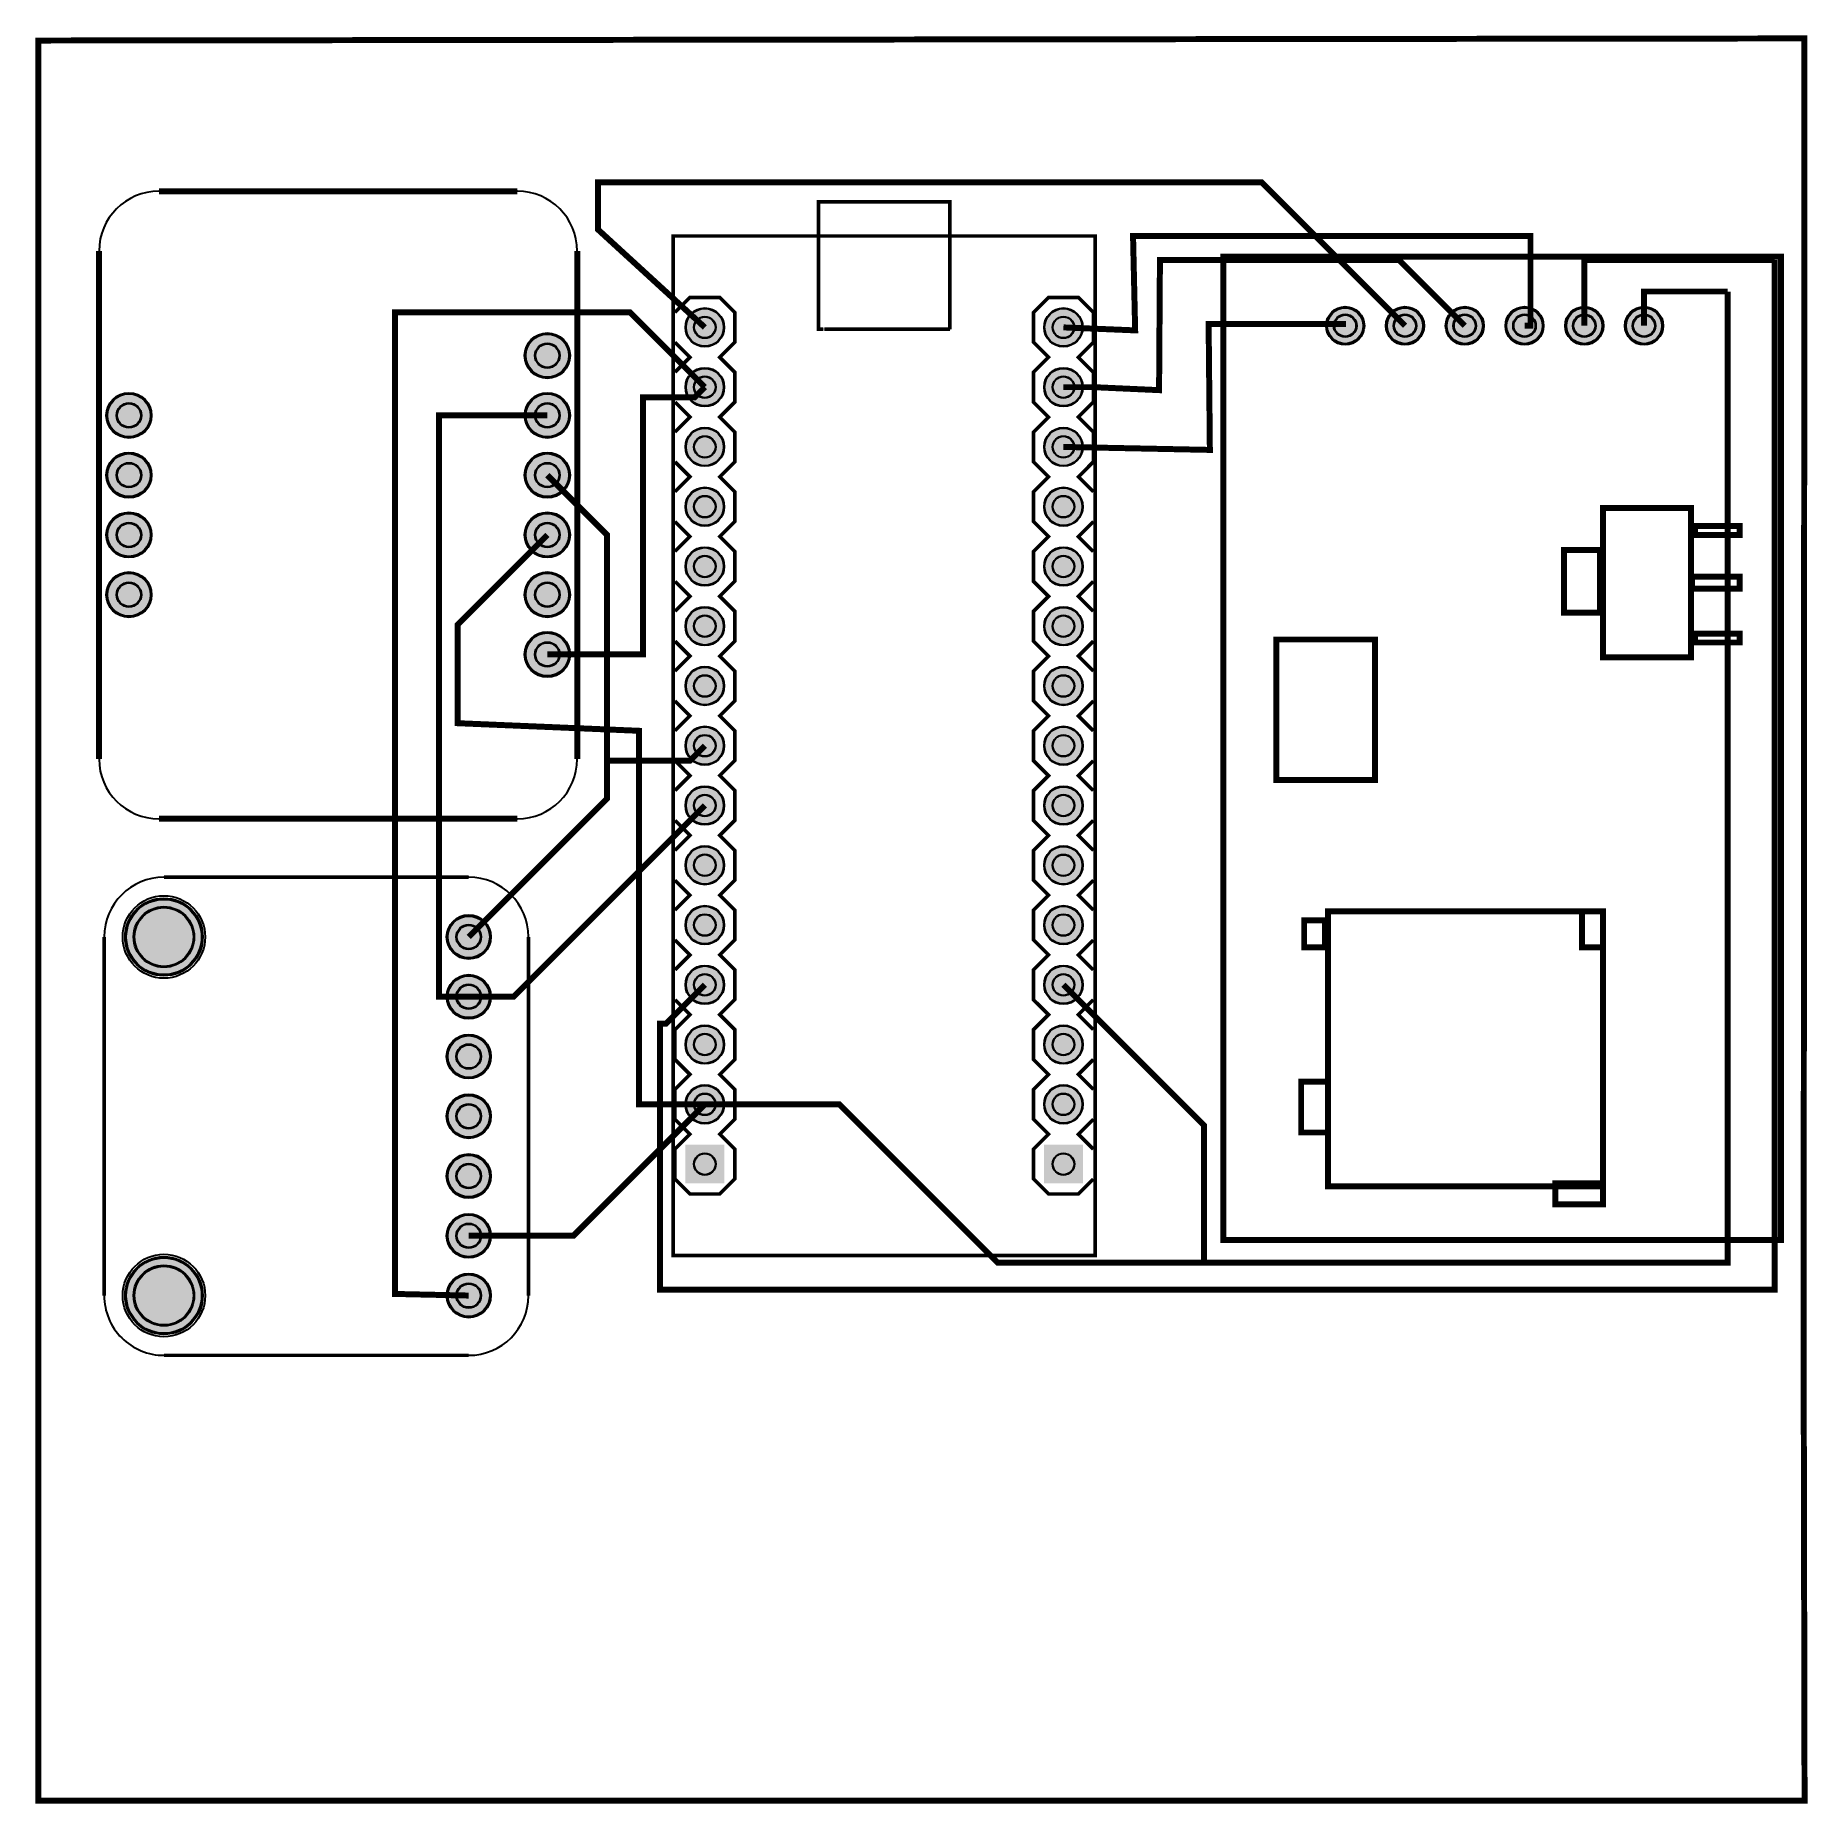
# Model space of a CAD drawing. Header units: millimetres. Extents: x 11.8 to 87.1, y -5.2 to 69.9.
import ezdxf

# ---------------------------------------------------------------- set-up
doc = ezdxf.new("R2010")
doc.units = ezdxf.units.MM
for name, color, linetype, true_color in [('BoardOutLine', 7, 'Continuous', 0xff00ff), ('BottomLayer', 7, 'Continuous', 0x0000ff), ('BottomSolderMaskLayer', 7, 'Continuous', 0xaa00ff), ('Document', 7, 'Continuous', 0xffffff), ('Multi-Layer', 7, 'Continuous', 0xc0c0c0), ('TopLayer', 7, 'Continuous', 0xff0000), ('TopSilkLayer', 7, 'Continuous', 0xffcc00), ('TopSolderMaskLayer', 7, 'Continuous', 0x800080)]:
    doc.layers.add(name, color=color, linetype=linetype, true_color=true_color)

msp = doc.modelspace()

# ---------------------------------------------------------------- hatches: boundary and pattern name
at = {"layer": 'BottomSolderMaskLayer'}
for points in [[(39.434, 57.531, 1), (41.084, 57.531, 1)], [(54.674, 57.531, 1), (56.325, 57.531, 1)], [(66.661, 57.601, 1), (68.287, 57.601, 1)], [(69.201, 57.601, 1), (70.827, 57.601, 1)], [(71.741, 57.601, 1), (73.367, 57.601, 1)], [(74.281, 57.601, 1), (75.907, 57.601, 1)], [(76.821, 57.601, 1), (78.447, 57.601, 1)], [(79.361, 57.601, 1), (80.987, 57.601, 1)], [(32.6, 56.331, 1), (34.53, 56.331, 1)], [(39.434, 54.991, 1), (41.084, 54.991, 1)], [(54.674, 54.991, 1), (56.325, 54.991, 1)], [(14.82, 53.791, 1), (16.75, 53.791, 1)], [(32.6, 53.791, 1), (34.53, 53.791, 1)], [(39.434, 52.451, 1), (41.084, 52.451, 1)], [(54.674, 52.451, 1), (56.325, 52.451, 1)], [(14.82, 51.251, 1), (16.75, 51.251, 1)], [(32.6, 51.251, 1), (34.53, 51.251, 1)], [(39.434, 49.911, 1), (41.084, 49.911, 1)], [(54.674, 49.911, 1), (56.325, 49.911, 1)], [(14.82, 48.711, 1), (16.75, 48.711, 1)], [(32.6, 48.711, 1), (34.53, 48.711, 1)], [(39.434, 47.371, 1), (41.084, 47.371, 1)], [(54.674, 47.371, 1), (56.325, 47.371, 1)], [(14.82, 46.171, 1), (16.75, 46.171, 1)], [(32.6, 46.171, 1), (34.53, 46.171, 1)], [(39.434, 44.831, 1), (41.084, 44.831, 1)], [(54.674, 44.831, 1), (56.325, 44.831, 1)], [(32.6, 43.631, 1), (34.53, 43.631, 1)], [(39.434, 42.291, 1), (41.084, 42.291, 1)], [(54.674, 42.291, 1), (56.325, 42.291, 1)], [(39.434, 39.751, 1), (41.084, 39.751, 1)], [(54.674, 39.751, 1), (56.325, 39.751, 1)], [(39.434, 37.211, 1), (41.084, 37.211, 1)], [(54.674, 37.211, 1), (56.325, 37.211, 1)], [(39.434, 34.671, 1), (41.084, 34.671, 1)], [(54.674, 34.671, 1), (56.325, 34.671, 1)], [(15.621, 31.623, 1), (18.923, 31.623, 1)], [(29.286, 31.623, 1), (31.166, 31.623, 1)], [(39.434, 32.131, 1), (41.084, 32.131, 1)], [(54.674, 32.131, 1), (56.325, 32.131, 1)], [(39.434, 29.591, 1), (41.084, 29.591, 1)], [(54.674, 29.591, 1), (56.325, 29.591, 1)], [(29.286, 29.083, 1), (31.166, 29.083, 1)], [(39.434, 27.051, 1), (41.084, 27.051, 1)], [(54.674, 27.051, 1), (56.325, 27.051, 1)], [(29.286, 26.543, 1), (31.166, 26.543, 1)], [(29.286, 24.003, 1), (31.166, 24.003, 1)], [(39.434, 24.511, 1), (41.084, 24.511, 1)], [(54.674, 24.511, 1), (56.325, 24.511, 1)], [(41.084, 22.796), (41.084, 21.146), (39.434, 21.146), (39.434, 22.796)], [(56.325, 22.796), (56.325, 21.146), (54.674, 21.146), (54.674, 22.796)], [(29.286, 21.463, 1), (31.166, 21.463, 1)], [(29.286, 18.923, 1), (31.166, 18.923, 1)], [(15.621, 16.383, 1), (18.923, 16.383, 1)], [(29.286, 16.383, 1), (31.166, 16.383, 1)]]:
    msp.add_hatch(color=256, dxfattribs=at).paths.add_polyline_path(points)
at = {"layer": 'Document'}
for points in [[(50.729, 61.401), (50.729, 62.851), (50.679, 62.901), (45.079, 62.901), (45.029, 62.851), (45.029, 57.451), (45.079, 57.401), (50.679, 57.401), (50.729, 57.451), (50.729, 61.351), (50.629, 61.351), (50.629, 57.551), (50.579, 57.501), (45.179, 57.501), (45.129, 57.551), (45.129, 62.801), (50.579, 62.801), (50.629, 62.751), (50.629, 61.401), (50.629, 61.401)], [(38.979, 18.151), (38.979, 61.351), (45.029, 61.351), (45.029, 61.451), (38.979, 61.451), (38.879, 61.351), (38.879, 18.101), (38.929, 18.051), (56.829, 18.051), (56.879, 18.101), (56.879, 61.401), (56.829, 61.451), (50.779, 61.451), (50.779, 61.351), (56.779, 61.351), (56.779, 18.151), (39.029, 18.151)]]:
    msp.add_hatch(color=256, dxfattribs=at).paths.add_polyline_path(points)
at = {"layer": 'Multi-Layer'}
for points in [[(39.459, 57.531, 1), (41.059, 57.531, 1)], [(54.699, 57.531, 1), (56.299, 57.531, 1)], [(66.712, 57.601, 1), (68.236, 57.601, 1)], [(69.252, 57.601, 1), (70.776, 57.601, 1)], [(71.792, 57.601, 1), (73.316, 57.601, 1)], [(74.332, 57.601, 1), (75.856, 57.601, 1)], [(76.872, 57.601, 1), (78.396, 57.601, 1)], [(79.412, 57.601, 1), (80.936, 57.601, 1)], [(32.65, 56.331, 1), (34.479, 56.331, 1)], [(39.459, 54.991, 1), (41.059, 54.991, 1)], [(54.699, 54.991, 1), (56.299, 54.991, 1)], [(14.87, 53.791, 1), (16.699, 53.791, 1)], [(32.65, 53.791, 1), (34.479, 53.791, 1)], [(39.459, 52.451, 1), (41.059, 52.451, 1)], [(54.699, 52.451, 1), (56.299, 52.451, 1)], [(14.87, 51.251, 1), (16.699, 51.251, 1)], [(32.65, 51.251, 1), (34.479, 51.251, 1)], [(39.459, 49.911, 1), (41.059, 49.911, 1)], [(54.699, 49.911, 1), (56.299, 49.911, 1)], [(14.87, 48.711, 1), (16.699, 48.711, 1)], [(32.65, 48.711, 1), (34.479, 48.711, 1)], [(39.459, 47.371, 1), (41.059, 47.371, 1)], [(54.699, 47.371, 1), (56.299, 47.371, 1)], [(14.87, 46.171, 1), (16.699, 46.171, 1)], [(32.65, 46.171, 1), (34.479, 46.171, 1)], [(39.459, 44.831, 1), (41.059, 44.831, 1)], [(54.699, 44.831, 1), (56.299, 44.831, 1)], [(32.65, 43.631, 1), (34.479, 43.631, 1)], [(39.459, 42.291, 1), (41.059, 42.291, 1)], [(54.699, 42.291, 1), (56.299, 42.291, 1)], [(39.459, 39.751, 1), (41.059, 39.751, 1)], [(54.699, 39.751, 1), (56.299, 39.751, 1)], [(39.459, 37.211, 1), (41.059, 37.211, 1)], [(54.699, 37.211, 1), (56.299, 37.211, 1)], [(39.459, 34.671, 1), (41.059, 34.671, 1)], [(54.699, 34.671, 1), (56.299, 34.671, 1)], [(15.672, 31.623, 1), (18.872, 31.623, 1)], [(29.337, 31.623, 1), (31.115, 31.623, 1)], [(39.459, 32.131, 1), (41.059, 32.131, 1)], [(54.699, 32.131, 1), (56.299, 32.131, 1)], [(39.459, 29.591, 1), (41.059, 29.591, 1)], [(54.699, 29.591, 1), (56.299, 29.591, 1)], [(29.337, 29.083, 1), (31.115, 29.083, 1)], [(29.337, 26.543, 1), (31.115, 26.543, 1)], [(39.459, 27.051, 1), (41.059, 27.051, 1)], [(54.699, 27.051, 1), (56.299, 27.051, 1)], [(29.337, 24.003, 1), (31.115, 24.003, 1)], [(39.459, 24.511, 1), (41.059, 24.511, 1)], [(54.699, 24.511, 1), (56.299, 24.511, 1)], [(41.059, 22.771), (41.059, 21.171), (39.459, 21.171), (39.459, 22.771)], [(56.299, 22.771), (56.299, 21.171), (54.699, 21.171), (54.699, 22.771)], [(29.337, 21.463, 1), (31.115, 21.463, 1)], [(29.337, 18.923, 1), (31.115, 18.923, 1)], [(15.672, 16.383, 1), (18.872, 16.383, 1)], [(29.337, 16.383, 1), (31.115, 16.383, 1)]]:
    msp.add_hatch(color=256, dxfattribs=at).paths.add_polyline_path(points)
at = {"layer": 'TopSolderMaskLayer'}
for points in [[(39.434, 57.531, 1), (41.084, 57.531, 1)], [(54.674, 57.531, 1), (56.325, 57.531, 1)], [(66.661, 57.601, 1), (68.287, 57.601, 1)], [(69.201, 57.601, 1), (70.827, 57.601, 1)], [(71.741, 57.601, 1), (73.367, 57.601, 1)], [(74.281, 57.601, 1), (75.907, 57.601, 1)], [(76.821, 57.601, 1), (78.447, 57.601, 1)], [(79.361, 57.601, 1), (80.987, 57.601, 1)], [(32.6, 56.331, 1), (34.53, 56.331, 1)], [(39.434, 54.991, 1), (41.084, 54.991, 1)], [(54.674, 54.991, 1), (56.325, 54.991, 1)], [(14.82, 53.791, 1), (16.75, 53.791, 1)], [(32.6, 53.791, 1), (34.53, 53.791, 1)], [(39.434, 52.451, 1), (41.084, 52.451, 1)], [(54.674, 52.451, 1), (56.325, 52.451, 1)], [(14.82, 51.251, 1), (16.75, 51.251, 1)], [(32.6, 51.251, 1), (34.53, 51.251, 1)], [(39.434, 49.911, 1), (41.084, 49.911, 1)], [(54.674, 49.911, 1), (56.325, 49.911, 1)], [(14.82, 48.711, 1), (16.75, 48.711, 1)], [(32.6, 48.711, 1), (34.53, 48.711, 1)], [(39.434, 47.371, 1), (41.084, 47.371, 1)], [(54.674, 47.371, 1), (56.325, 47.371, 1)], [(14.82, 46.171, 1), (16.75, 46.171, 1)], [(32.6, 46.171, 1), (34.53, 46.171, 1)], [(39.434, 44.831, 1), (41.084, 44.831, 1)], [(54.674, 44.831, 1), (56.325, 44.831, 1)], [(32.6, 43.631, 1), (34.53, 43.631, 1)], [(39.434, 42.291, 1), (41.084, 42.291, 1)], [(54.674, 42.291, 1), (56.325, 42.291, 1)], [(39.434, 39.751, 1), (41.084, 39.751, 1)], [(54.674, 39.751, 1), (56.325, 39.751, 1)], [(39.434, 37.211, 1), (41.084, 37.211, 1)], [(54.674, 37.211, 1), (56.325, 37.211, 1)], [(39.434, 34.671, 1), (41.084, 34.671, 1)], [(54.674, 34.671, 1), (56.325, 34.671, 1)], [(15.621, 31.623, 1), (18.923, 31.623, 1)], [(29.286, 31.623, 1), (31.166, 31.623, 1)], [(39.434, 32.131, 1), (41.084, 32.131, 1)], [(54.674, 32.131, 1), (56.325, 32.131, 1)], [(39.434, 29.591, 1), (41.084, 29.591, 1)], [(54.674, 29.591, 1), (56.325, 29.591, 1)], [(29.286, 29.083, 1), (31.166, 29.083, 1)], [(39.434, 27.051, 1), (41.084, 27.051, 1)], [(54.674, 27.051, 1), (56.325, 27.051, 1)], [(29.286, 26.543, 1), (31.166, 26.543, 1)], [(29.286, 24.003, 1), (31.166, 24.003, 1)], [(39.434, 24.511, 1), (41.084, 24.511, 1)], [(54.674, 24.511, 1), (56.325, 24.511, 1)], [(41.084, 22.796), (41.084, 21.146), (39.434, 21.146), (39.434, 22.796)], [(56.325, 22.796), (56.325, 21.146), (54.674, 21.146), (54.674, 22.796)], [(29.286, 21.463, 1), (31.166, 21.463, 1)], [(29.286, 18.923, 1), (31.166, 18.923, 1)], [(15.621, 16.383, 1), (18.923, 16.383, 1)], [(29.286, 16.383, 1), (31.166, 16.383, 1)]]:
    msp.add_hatch(color=256, dxfattribs=at).paths.add_polyline_path(points)

# ---------------------------------------------------------------- linework, layer by layer
at = {"layer": 'BoardOutLine', "const_width": 0.254}
msp.add_lwpolyline([(11.938, -5.08), (11.938, 13.589), (11.938, 22.86), (11.938, 27.559), (11.938, 29.845), (11.938, 31.115), (11.938, 32.258), (11.938, 34.544), (11.938, 36.957), (11.938, 41.656), (11.938, 50.927), (11.938, 69.723), (86.99, 69.812), (86.957, 13.774), (86.995, -5.08), (69.596, -5.08), (63.119, -5.08), (56.769, -5.08), (34.544, -5.08), (11.938, -5.08)], close=True, dxfattribs=at)
at = {"layer": 'BottomLayer', "const_width": 0.254}
for points in [[(70.014, 57.601), (63.918, 63.697), (35.724, 63.697), (35.724, 61.685), (40.259, 57.531)], [(33.565, 43.631), (37.629, 43.631), (37.629, 54.553), (39.821, 54.553), (40.259, 54.991)], [(33.566, 48.71), (29.756, 44.9), (29.756, 40.709), (37.465, 40.386), (37.465, 40.038), (37.465, 24.511), (40.259, 24.511)], [(30.226, 18.923), (34.671, 18.923), (40.259, 24.511)]]:
    msp.add_lwpolyline(points, dxfattribs=at)
at = {"layer": 'BottomSolderMaskLayer'}
for centre, radius in [((40.259, 57.531), 0.825), ((40.259, 57.531), 0.464), ((55.499, 57.531), 0.825), ((55.499, 57.531), 0.464), ((67.474, 57.601), 0.813), ((67.474, 57.601), 0.487), ((70.014, 57.601), 0.813), ((70.014, 57.601), 0.487), ((72.554, 57.601), 0.813), ((72.554, 57.601), 0.487), ((75.094, 57.601), 0.813), ((75.094, 57.601), 0.487), ((77.634, 57.601), 0.813), ((77.634, 57.601), 0.487), ((80.174, 57.601), 0.813), ((80.174, 57.601), 0.487), ((33.565, 56.331), 0.965), ((33.565, 56.331), 0.528), ((40.259, 54.991), 0.825), ((55.499, 54.991), 0.825), ((40.259, 54.992), 0.464), ((55.499, 54.991), 0.464), ((15.785, 53.791), 0.965), ((15.785, 53.791), 0.528), ((33.565, 53.791), 0.965), ((33.565, 53.791), 0.528), ((40.259, 52.451), 0.825), ((40.259, 52.451), 0.464), ((55.499, 52.451), 0.825), ((55.499, 52.451), 0.464), ((15.785, 51.251), 0.965), ((33.565, 51.251), 0.965), ((15.785, 51.251), 0.528), ((33.565, 51.251), 0.528), ((40.259, 49.911), 0.825), ((55.499, 49.911), 0.825), ((40.259, 49.912), 0.464), ((55.499, 49.911), 0.464), ((15.785, 48.711), 0.965), ((15.785, 48.711), 0.528), ((33.565, 48.711), 0.965), ((33.565, 48.711), 0.528), ((40.259, 47.371), 0.825), ((40.259, 47.371), 0.464), ((55.499, 47.371), 0.825), ((55.499, 47.371), 0.464), ((15.785, 46.171), 0.965), ((15.785, 46.171), 0.528), ((33.565, 46.171), 0.965), ((33.565, 46.171), 0.528), ((40.259, 44.831), 0.825), ((40.259, 44.832), 0.464), ((55.499, 44.831), 0.825), ((55.499, 44.831), 0.464), ((33.565, 43.631), 0.965), ((33.565, 43.631), 0.528), ((40.259, 42.291), 0.825), ((55.499, 42.291), 0.825), ((40.259, 42.291), 0.464), ((55.499, 42.291), 0.464), ((40.259, 39.751), 0.825), ((40.259, 39.752), 0.464), ((55.499, 39.751), 0.825), ((55.499, 39.751), 0.464), ((40.259, 37.211), 0.825), ((40.259, 37.211), 0.464), ((55.499, 37.211), 0.825), ((55.499, 37.211), 0.464), ((40.259, 34.671), 0.825), ((55.499, 34.671), 0.825), ((40.259, 34.672), 0.464), ((55.499, 34.671), 0.464), ((17.272, 31.623), 1.651), ((17.272, 31.623), 1.289), ((30.226, 31.623), 0.94), ((40.259, 32.131), 0.825), ((40.259, 32.131), 0.464), ((55.499, 32.131), 0.825), ((55.499, 32.131), 0.464), ((30.226, 31.623), 0.529), ((40.259, 29.591), 0.825), ((55.499, 29.591), 0.825), ((30.226, 29.083), 0.94), ((30.226, 29.083), 0.529), ((40.259, 29.592), 0.464), ((55.499, 29.591), 0.464), ((40.259, 27.051), 0.825), ((55.499, 27.051), 0.825), ((30.226, 26.543), 0.94), ((40.259, 27.051), 0.464), ((55.499, 27.051), 0.464), ((30.226, 26.543), 0.529), ((30.226, 24.003), 0.94), ((40.259, 24.511), 0.825), ((40.259, 24.511), 0.464), ((55.499, 24.511), 0.825), ((55.499, 24.511), 0.464), ((30.226, 24.003), 0.529), ((30.226, 21.463), 0.94), ((30.226, 21.463), 0.529), ((40.259, 21.971), 0.464), ((55.499, 21.971), 0.464), ((30.226, 18.923), 0.94), ((30.226, 18.923), 0.529), ((17.272, 16.383), 1.651), ((17.272, 16.383), 1.289), ((30.226, 16.383), 0.94), ((30.226, 16.383), 0.529)]:
    msp.add_circle(centre, radius, dxfattribs=at)
at = {"layer": 'Multi-Layer'}
for centre, radius in [((40.259, 57.531), 0.8), ((55.499, 57.531), 0.8), ((67.474, 57.601), 0.762), ((67.474, 57.601), 0.457), ((70.014, 57.601), 0.762), ((70.014, 57.601), 0.457), ((72.554, 57.601), 0.762), ((72.554, 57.601), 0.457), ((75.094, 57.601), 0.762), ((75.094, 57.601), 0.457), ((77.634, 57.601), 0.762), ((77.634, 57.601), 0.457), ((80.174, 57.601), 0.762), ((80.174, 57.601), 0.457), ((33.565, 56.331), 0.914), ((40.259, 57.531), 0.45), ((55.499, 57.531), 0.45), ((33.565, 56.331), 0.5), ((40.259, 54.991), 0.8), ((55.499, 54.991), 0.8), ((40.259, 54.992), 0.45), ((55.499, 54.991), 0.45), ((15.785, 53.791), 0.914), ((15.785, 53.791), 0.5), ((33.565, 53.791), 0.914), ((33.565, 53.791), 0.5), ((40.259, 52.451), 0.8), ((40.259, 52.451), 0.45), ((55.499, 52.451), 0.8), ((55.499, 52.451), 0.45), ((15.785, 51.251), 0.914), ((33.565, 51.251), 0.914), ((15.785, 51.251), 0.5), ((33.565, 51.251), 0.5), ((40.259, 49.911), 0.8), ((55.499, 49.911), 0.8), ((40.259, 49.912), 0.45), ((55.499, 49.911), 0.45), ((15.785, 48.711), 0.914), ((15.785, 48.711), 0.5), ((33.565, 48.711), 0.914), ((33.565, 48.711), 0.5), ((40.259, 47.371), 0.8), ((40.259, 47.371), 0.45), ((55.499, 47.371), 0.8), ((55.499, 47.371), 0.45), ((15.785, 46.171), 0.914), ((33.565, 46.171), 0.914), ((15.785, 46.171), 0.5), ((33.565, 46.171), 0.5), ((40.259, 44.831), 0.8), ((40.259, 44.832), 0.45), ((55.499, 44.831), 0.8), ((55.499, 44.831), 0.45), ((33.565, 43.631), 0.914), ((33.565, 43.631), 0.5), ((40.259, 42.291), 0.8), ((55.499, 42.291), 0.8), ((40.259, 42.291), 0.45), ((55.499, 42.291), 0.45), ((40.259, 39.751), 0.8), ((40.259, 39.752), 0.45), ((55.499, 39.751), 0.8), ((55.499, 39.751), 0.45), ((40.259, 37.211), 0.8), ((40.259, 37.211), 0.45), ((55.499, 37.211), 0.8), ((55.499, 37.211), 0.45), ((40.259, 34.671), 0.8), ((55.499, 34.671), 0.8), ((40.259, 34.672), 0.45), ((55.499, 34.671), 0.45), ((17.272, 31.623), 1.6), ((17.272, 31.623), 1.25), ((30.226, 31.623), 0.889), ((40.259, 32.131), 0.8), ((40.259, 32.131), 0.45), ((55.499, 32.131), 0.8), ((55.499, 32.131), 0.45), ((30.226, 31.623), 0.5), ((40.259, 29.591), 0.8), ((55.499, 29.591), 0.8), ((30.226, 29.083), 0.889), ((30.226, 29.083), 0.5), ((40.259, 29.592), 0.45), ((55.499, 29.591), 0.45), ((30.226, 26.543), 0.889), ((40.259, 27.051), 0.8), ((40.259, 27.051), 0.45), ((55.499, 27.051), 0.8), ((55.499, 27.051), 0.45), ((30.226, 26.543), 0.5), ((30.226, 24.003), 0.889), ((40.259, 24.511), 0.8), ((40.259, 24.511), 0.45), ((55.499, 24.511), 0.8), ((55.499, 24.511), 0.45), ((30.226, 24.003), 0.5), ((30.226, 21.463), 0.889), ((30.226, 21.463), 0.5), ((40.259, 21.971), 0.45), ((55.499, 21.971), 0.45), ((30.226, 18.923), 0.889), ((30.226, 18.923), 0.5), ((17.272, 16.383), 1.6), ((17.272, 16.383), 1.25), ((30.226, 16.383), 0.889), ((30.226, 16.383), 0.5)]:
    msp.add_circle(centre, radius, dxfattribs=at)
at = {"layer": 'TopLayer', "const_width": 0.254}
for points in [[(75.094, 57.601), (75.348, 57.601), (75.348, 61.411), (58.457, 61.411), (58.547, 57.404), (55.499, 57.531)], [(72.554, 57.601), (69.76, 60.395), (59.6, 60.395), (59.563, 54.864), (56.769, 54.991), (55.499, 54.991)], [(77.634, 57.601), (77.634, 60.395), (85.724, 60.395)], [(85.724, 60.395), (85.724, 16.834)], [(80.174, 57.601), (80.174, 59.056), (83.73, 59.056)], [(83.73, 59.056), (83.73, 18.104)], [(30.226, 16.383), (27.089, 16.452), (27.089, 58.166), (37.084, 58.166), (40.259, 54.991)], [(67.511, 57.671), (61.669, 57.671), (61.722, 52.324), (55.499, 52.451), (55.499, 52.451)], [(33.565, 53.791), (28.956, 53.791), (28.956, 29.083), (30.226, 29.083)], [(33.565, 51.251), (36.105, 48.711), (36.105, 39.117), (39.625, 39.117), (40.259, 39.751)], [(36.105, 39.117), (36.105, 37.504), (30.225, 31.624)], [(30.226, 29.083), (32.131, 29.083), (40.259, 37.211)], [(85.725, 16.833), (85.725, 16.637), (38.354, 16.637), (38.354, 27.94), (38.608, 27.94), (40.259, 29.591)], [(83.731, 18.103), (83.731, 17.78), (61.468, 17.78), (61.468, 23.622), (55.499, 29.591)], [(61.468, 17.78), (52.705, 17.78), (45.974, 24.511), (40.259, 24.511)]]:
    msp.add_lwpolyline(points, dxfattribs=at)
at = {"layer": 'TopSilkLayer'}
for points, const_width in [([(17.055, 63.316), (32.295, 63.316)], 0.254), ([(50.673, 61.341), (50.673, 62.865), (45.085, 62.865), (45.085, 57.455), (45.294, 57.455)], 0.152), ([(50.673, 61.341), (50.673, 57.455)], 0.152), ([(14.515, 39.186), (14.515, 60.776)], 0.254), ([(34.835, 39.186), (34.835, 60.776)], 0.254), ([(41.53, 58.166), (40.895, 58.801), (39.625, 58.801), (38.99, 58.166)], 0.152), ([(38.99, 28.957), (39.625, 28.322), (38.99, 27.687), (38.99, 26.416), (39.625, 25.781), (38.99, 25.146), (38.99, 23.876), (39.625, 23.241), (38.99, 22.606), (38.99, 21.336), (39.625, 20.701), (40.895, 20.701), (41.53, 21.336), (41.53, 22.606), (40.895, 23.241), (41.53, 23.876), (41.53, 25.146), (40.895, 25.781), (41.53, 26.416), (41.53, 27.687), (40.895, 28.322), (41.53, 28.957), (41.53, 30.227), (40.895, 30.862), (41.53, 31.497), (41.53, 32.767), (40.895, 33.402), (41.53, 34.037), (41.53, 35.307), (40.895, 35.942), (41.53, 36.577), (41.53, 37.847), (40.895, 38.482), (41.53, 39.117), (41.53, 40.387), (40.895, 41.022), (41.53, 41.657), (41.53, 42.927), (40.895, 43.562), (41.53, 44.197), (41.53, 45.467), (40.895, 46.102), (41.53, 46.737), (41.53, 48.007), (40.895, 48.642), (41.53, 49.277), (41.53, 50.547), (40.895, 51.182), (41.53, 51.817), (41.53, 53.086), (40.895, 53.721), (41.53, 54.356), (41.53, 55.626), (40.895, 56.261), (41.53, 56.896), (41.53, 58.166), (40.895, 58.801), (39.625, 58.801), (38.99, 58.166)], 0.152), ([(56.769, 50.545), (56.134, 51.18), (56.769, 51.816), (56.769, 53.086), (56.134, 53.721), (56.769, 54.356), (56.769, 55.626), (56.134, 56.261), (56.769, 56.896), (56.769, 58.166), (56.134, 58.801), (54.864, 58.801), (54.229, 58.166), (54.229, 56.896), (54.864, 56.261), (54.229, 55.626), (54.229, 54.356), (54.864, 53.721), (54.229, 53.086), (54.229, 51.816), (54.864, 51.18), (54.229, 50.545), (54.229, 49.275), (54.864, 48.64), (54.229, 48.005), (54.229, 46.735), (54.864, 46.1), (54.229, 45.465), (54.229, 44.195), (54.864, 43.56), (54.229, 42.925), (54.229, 41.655), (54.864, 41.02), (54.229, 40.385), (54.229, 39.115), (54.864, 38.48), (54.229, 37.845), (54.229, 36.575), (54.864, 35.94), (54.229, 35.305), (54.229, 34.035), (54.864, 33.4), (54.229, 32.765), (54.229, 31.495), (54.864, 30.86), (54.229, 30.225), (54.229, 28.955), (54.864, 28.321), (54.229, 27.686), (54.229, 26.416), (54.864, 25.781), (54.229, 25.146), (54.229, 23.876), (54.864, 23.241), (54.229, 22.606), (54.229, 21.336), (54.864, 20.701), (56.134, 20.701), (56.769, 21.336)], 0.152), ([(50.419, 57.455), (45.339, 57.455)], 0.152), ([(50.673, 57.455), (50.419, 57.455)], 0.152), ([(38.99, 56.896), (39.625, 56.261), (38.99, 55.626)], 0.152), ([(41.53, 55.626), (40.895, 56.261), (41.53, 56.896)], 0.152), ([(38.99, 54.356), (39.625, 53.721), (38.99, 53.086)], 0.152), ([(41.53, 53.086), (40.895, 53.721), (41.53, 54.356)], 0.152), ([(38.99, 51.817), (39.625, 51.182), (38.99, 50.547)], 0.152), ([(41.53, 50.547), (40.895, 51.182), (41.53, 51.817)], 0.152), ([(38.99, 49.277), (39.625, 48.642), (38.99, 48.007)], 0.152), ([(41.53, 48.007), (40.895, 48.642), (41.53, 49.277)], 0.152), ([(56.769, 48.005), (56.134, 48.64), (56.769, 49.275)], 0.152), ([(38.99, 46.737), (39.625, 46.102), (38.99, 45.467)], 0.152), ([(41.53, 45.467), (40.895, 46.102), (41.53, 46.737)], 0.152), ([(56.769, 45.465), (56.134, 46.1), (56.769, 46.735)], 0.152), ([(38.99, 44.197), (39.625, 43.562), (38.99, 42.927)], 0.152), ([(41.53, 42.927), (40.895, 43.562), (41.53, 44.197)], 0.152), ([(56.769, 42.926), (56.134, 43.561), (56.769, 44.196)], 0.152), ([(38.99, 41.657), (39.625, 41.022), (38.99, 40.387)], 0.152), ([(41.53, 40.387), (40.895, 41.022), (41.53, 41.657)], 0.152), ([(56.769, 40.385), (56.134, 41.02), (56.769, 41.655)], 0.152), ([(38.99, 39.117), (39.625, 38.482), (38.99, 37.847)], 0.152), ([(41.53, 37.847), (40.895, 38.482), (41.53, 39.117)], 0.152), ([(56.769, 37.845), (56.134, 38.48), (56.769, 39.115)], 0.152), ([(17.055, 36.646), (32.295, 36.646)], 0.254), ([(38.99, 36.576), (39.625, 35.941), (38.99, 35.306)], 0.152), ([(41.53, 35.307), (40.895, 35.942), (41.53, 36.577)], 0.152), ([(56.769, 35.305), (56.134, 35.94), (56.769, 36.575)], 0.152), ([(30.226, 34.163), (17.272, 34.163)], 0.152), ([(38.99, 34.037), (39.625, 33.402), (38.99, 32.767)], 0.152), ([(41.53, 32.767), (40.895, 33.402), (41.53, 34.037)], 0.152), ([(56.769, 32.765), (56.134, 33.4), (56.769, 34.035)], 0.152), ([(14.732, 31.623), (14.732, 16.383)], 0.152), ([(32.766, 16.383), (32.766, 31.623)], 0.152), ([(38.99, 31.497), (39.625, 30.862), (38.99, 30.227)], 0.152), ([(41.53, 30.227), (40.895, 30.862), (41.53, 31.497)], 0.152), ([(56.769, 30.225), (56.134, 30.86), (56.769, 31.495)], 0.152), ([(38.99, 28.957), (39.625, 28.322), (38.99, 27.687)], 0.152), ([(41.53, 27.687), (40.895, 28.322), (41.53, 28.957)], 0.152), ([(56.769, 27.686), (56.134, 28.321), (56.769, 28.955)], 0.152), ([(38.99, 26.416), (39.625, 25.781), (38.99, 25.146)], 0.152), ([(41.53, 25.146), (40.895, 25.781), (41.53, 26.416)], 0.152), ([(56.769, 25.146), (56.134, 25.781), (56.769, 26.416)], 0.152), ([(38.99, 23.876), (39.625, 23.241), (38.99, 22.606)], 0.152), ([(41.53, 22.606), (40.895, 23.241), (41.53, 23.876)], 0.152), ([(56.769, 22.606), (56.134, 23.241), (56.769, 23.876)], 0.152), ([(38.99, 21.336), (39.625, 20.701), (40.895, 20.701), (41.53, 21.336)], 0.152), ([(17.272, 13.843), (30.226, 13.843)], 0.152)]:
    msp.add_lwpolyline(points, dxfattribs=dict(at, const_width=const_width))
for points, const_width in [([(56.845, 61.417), (56.845, 18.085), (38.913, 18.085), (38.913, 61.417), (56.845, 61.417)], 0.152), ([(62.3, 18.741), (62.3, 60.541), (86, 60.541), (86, 18.741), (62.3, 18.741)], 0.254), ([(78.428, 43.504), (78.428, 49.854), (82.174, 49.854), (82.174, 43.504), (78.428, 43.504)], 0.254), ([(82.333, 48.711), (82.333, 49.092), (84.238, 49.092), (84.238, 48.711), (82.333, 48.711)], 0.254), ([(76.777, 45.409), (76.777, 48.076), (78.301, 48.076), (78.301, 45.409), (76.777, 45.409)], 0.254), ([(82.206, 46.425), (82.206, 46.933), (84.238, 46.933), (84.238, 46.425), (82.206, 46.425)], 0.254), ([(82.333, 44.139), (82.333, 44.52), (84.238, 44.52), (84.238, 44.139), (82.333, 44.139)], 0.254), ([(64.553, 38.297), (64.553, 44.266), (68.744, 44.266), (68.744, 38.297), (64.553, 38.297)], 0.254), ([(65.729, 31.187), (65.729, 32.33), (66.618, 32.33), (66.618, 31.187), (65.729, 31.187)], 0.254), ([(66.745, 21.027), (66.745, 32.711), (78.429, 32.711), (78.429, 21.027), (66.745, 21.027)], 0.254), ([(77.54, 31.187), (77.54, 32.711), (78.429, 32.711), (78.429, 31.187), (77.54, 31.187)], 0.254), ([(65.602, 23.313), (65.602, 25.472), (66.745, 25.472), (66.745, 23.313), (65.602, 23.313)], 0.254), ([(76.397, 20.265), (76.397, 21.154), (78.429, 21.154), (78.429, 20.265), (76.397, 20.265)], 0.254)]:
    msp.add_lwpolyline(points, close=True, dxfattribs=dict(at, const_width=const_width))
for centre in [(17.272, 31.623), (17.272, 16.383)]:
    msp.add_circle(centre, 1.753, dxfattribs=at)
for centre, start, end in [((17.055, 60.776), 90, 180), ((32.295, 60.776), 0, 90), ((17.055, 39.186), 180, 270), ((32.295, 39.186), 270, 0), ((17.272, 31.623), 90, 179.99954), ((30.226, 31.623), 0.00046, 90), ((17.272, 16.383), 179.99989, 270), ((30.226, 16.383), 270, 0)]:
    msp.add_arc(centre, 2.54, start, end, dxfattribs=at)
at = {"layer": 'TopSolderMaskLayer'}
for centre, radius in [((40.259, 57.531), 0.825), ((40.259, 57.531), 0.464), ((55.499, 57.531), 0.825), ((55.499, 57.531), 0.464), ((67.474, 57.601), 0.813), ((67.474, 57.601), 0.487), ((70.014, 57.601), 0.813), ((70.014, 57.601), 0.487), ((72.554, 57.601), 0.813), ((72.554, 57.601), 0.487), ((75.094, 57.601), 0.813), ((75.094, 57.601), 0.487), ((77.634, 57.601), 0.813), ((77.634, 57.601), 0.487), ((80.174, 57.601), 0.813), ((80.174, 57.601), 0.487), ((33.565, 56.331), 0.965), ((33.565, 56.331), 0.528), ((40.259, 54.991), 0.825), ((55.499, 54.991), 0.825), ((40.259, 54.992), 0.464), ((55.499, 54.991), 0.464), ((15.785, 53.791), 0.965), ((15.785, 53.791), 0.528), ((33.565, 53.791), 0.965), ((33.565, 53.791), 0.528), ((40.259, 52.451), 0.825), ((40.259, 52.451), 0.464), ((55.499, 52.451), 0.825), ((55.499, 52.451), 0.464), ((15.785, 51.251), 0.965), ((33.565, 51.251), 0.965), ((15.785, 51.251), 0.528), ((33.565, 51.251), 0.528), ((40.259, 49.911), 0.825), ((55.499, 49.911), 0.825), ((40.259, 49.912), 0.464), ((55.499, 49.911), 0.464), ((15.785, 48.711), 0.965), ((15.785, 48.711), 0.528), ((33.565, 48.711), 0.965), ((33.565, 48.711), 0.528), ((40.259, 47.371), 0.825), ((40.259, 47.371), 0.464), ((55.499, 47.371), 0.825), ((55.499, 47.371), 0.464), ((15.785, 46.171), 0.965), ((15.785, 46.171), 0.528), ((33.565, 46.171), 0.965), ((33.565, 46.171), 0.528), ((40.259, 44.831), 0.825), ((40.259, 44.832), 0.464), ((55.499, 44.831), 0.825), ((55.499, 44.831), 0.464), ((33.565, 43.631), 0.965), ((33.565, 43.631), 0.528), ((40.259, 42.291), 0.825), ((55.499, 42.291), 0.825), ((40.259, 42.291), 0.464), ((55.499, 42.291), 0.464), ((40.259, 39.751), 0.825), ((40.259, 39.752), 0.464), ((55.499, 39.751), 0.825), ((55.499, 39.751), 0.464), ((40.259, 37.211), 0.825), ((40.259, 37.211), 0.464), ((55.499, 37.211), 0.825), ((55.499, 37.211), 0.464), ((40.259, 34.671), 0.825), ((55.499, 34.671), 0.825), ((40.259, 34.672), 0.464), ((55.499, 34.671), 0.464), ((17.272, 31.623), 1.651), ((17.272, 31.623), 1.289), ((30.226, 31.623), 0.94), ((40.259, 32.131), 0.825), ((40.259, 32.131), 0.464), ((55.499, 32.131), 0.825), ((55.499, 32.131), 0.464), ((30.226, 31.623), 0.529), ((40.259, 29.591), 0.825), ((55.499, 29.591), 0.825), ((30.226, 29.083), 0.94), ((30.226, 29.083), 0.529), ((40.259, 29.592), 0.464), ((55.499, 29.591), 0.464), ((40.259, 27.051), 0.825), ((55.499, 27.051), 0.825), ((30.226, 26.543), 0.94), ((40.259, 27.051), 0.464), ((55.499, 27.051), 0.464), ((30.226, 26.543), 0.529), ((30.226, 24.003), 0.94), ((40.259, 24.511), 0.825), ((40.259, 24.511), 0.464), ((55.499, 24.511), 0.825), ((55.499, 24.511), 0.464), ((30.226, 24.003), 0.529), ((30.226, 21.463), 0.94), ((30.226, 21.463), 0.529), ((40.259, 21.971), 0.464), ((55.499, 21.971), 0.464), ((30.226, 18.923), 0.94), ((30.226, 18.923), 0.529), ((17.272, 16.383), 1.651), ((17.272, 16.383), 1.289), ((30.226, 16.383), 0.94), ((30.226, 16.383), 0.529)]:
    msp.add_circle(centre, radius, dxfattribs=at)

doc.saveas('drawing.dxf')
